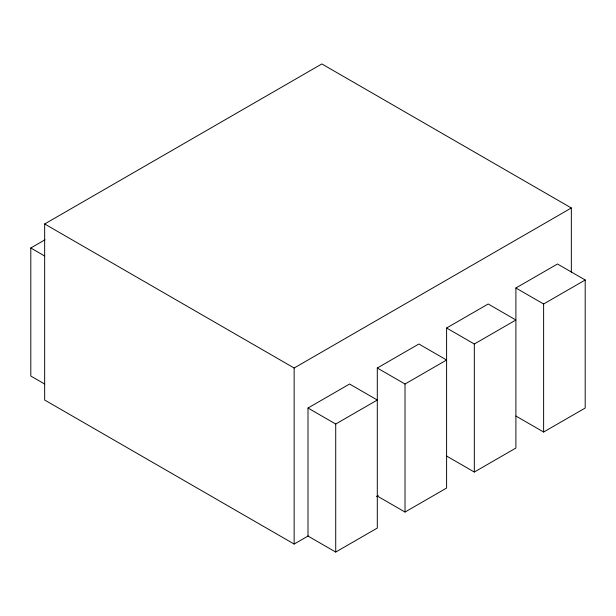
<?xml version="1.0" encoding="UTF-8"?>
<svg xmlns="http://www.w3.org/2000/svg" width="616" height="616" viewBox="0 0 616 616"><rect width="100%" height="100%" fill="white"/><g stroke="black" fill="none" stroke-linecap="round" stroke-linejoin="round"><path stroke-width="0.92" d="M308.293 535.889L294.14 544.059L44.66 400.023L44.66 223.978L321.86 63.941L571.34 207.977L571.34 272.426M44.66 384.022L30.8 376.022L30.8 247.986L44.937 239.824M44.66 223.978L294.14 368.014L571.34 207.977M308 408.023L349.58 384.022L377.3 400.023L335.72 424.031L308 408.023L308 536.059L335.72 552.059L377.3 528.058L377.3 368.014L418.88 344.005L446.6 360.014L405.02 384.022L377.3 368.014M446.6 328.005L488.18 303.996L515.9 320.004L474.32 344.005L446.6 328.005L446.6 488.049L405.02 512.05L377.3 496.049M446.6 456.04L474.32 472.041L515.9 448.04L515.9 287.995L557.48 263.987L585.2 279.995L585.2 408.023L543.62 432.032L515.9 416.031M515.9 287.995L543.62 303.996L585.2 279.995M376.553 496.481L378.216 495.518M30.8 247.986L44.66 255.987M543.62 303.996L543.62 432.032M474.32 344.005L474.32 472.041M405.02 384.022L405.02 512.05M335.72 424.031L335.72 552.059M294.14 368.014L294.14 544.059"/></g></svg>
